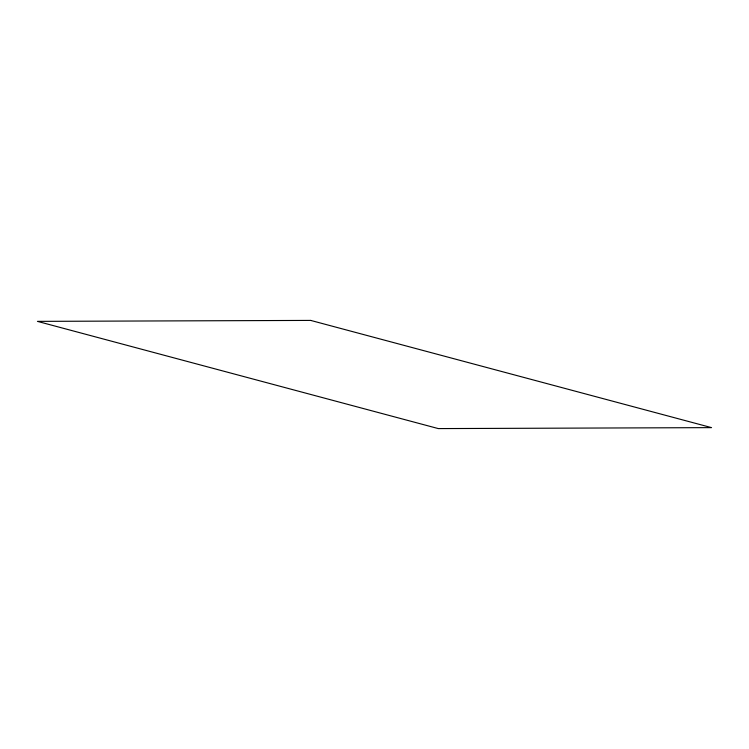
<?xml version="1.0" encoding="UTF-8"?>
<svg xmlns="http://www.w3.org/2000/svg" width="749" height="749" viewBox="0 0 749 749"><rect width="100%" height="100%" fill="white"/><g stroke="black" fill="none" stroke-linecap="round" stroke-linejoin="round"><path stroke-width="1.12" d="M310.685 320.413L37.45 321.368L438.315 428.587L711.55 427.632L310.685 320.413"/></g></svg>
